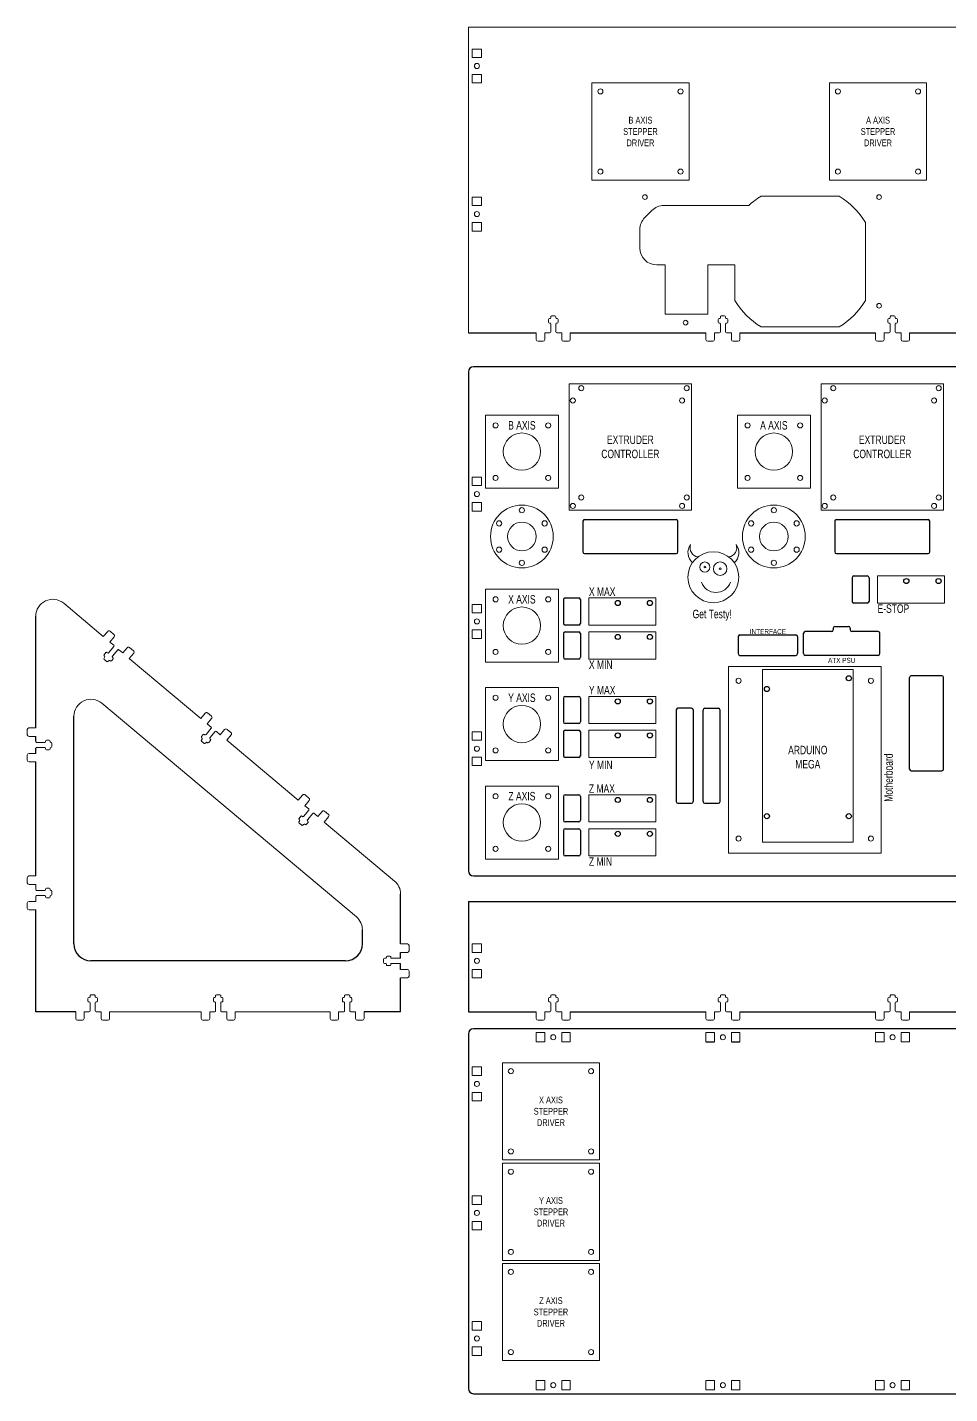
# Model space of a CAD drawing. Header units: millimetres. Extents: x -260 to 560, y -395 to 410.
# Drawn here: x -260 to 284, y -395 to 410 of the extents above; entities that cross this region are included whole.
import ezdxf

# ---------------------------------------------------------------- set-up
doc = ezdxf.new("R2010")
doc.units = ezdxf.units.MM
doc.layers.get('0').update_dxf_attribs({"linetype": 'CONTINUOUS', "lineweight": 25, "true_color": 0x000000})
for name, color, linetype, lineweight, true_color in [('1 Motor Plate', 7, 'CONTINUOUS', 0, 0x000000), ('6 Dino Brackets', 7, 'CONTINUOUS', 0, 0x000000), ('angle', 7, 'CONTINUOUS', 0, 0x000000), ('Cut', 7, 'CONTINUOUS', 0, 0x000000), ('Etch', 1, 'CONTINUOUS', 0, 0xff0000), ('Text', 1, 'CONTINUOUS', 0, 0xff0000), ('Top Layer', 7, 'CONTINUOUS', 0, 0x000000), ('Top Plate', 7, 'CONTINUOUS', 0, 0x000000)]:
    doc.layers.add(name, color=color, linetype=linetype, lineweight=lineweight, true_color=true_color)
doc.styles.get("Standard").update_dxf_attribs({"font": 'txt', "width": 0.75})

msp = doc.modelspace()

# ---------------------------------------------------------------- linework, layer by layer
for p, q in [((0, 230), (40, 230)), ((60, 230), (140, 230)), ((160, 230), (240, 230)), ((260, 230), (300, 230)), ((297, 210), (3, 210)), ((0, 207), (0, -87)), ((67.42, 119), (67.42, 101)), ((68.42, 120), (122.42, 120)), ((123.42, 101), (123.42, 119)), ((215.92, 119), (215.92, 101)), ((216.92, 120), (270.92, 120)), ((271.92, 101), (271.92, 119)), ((68.42, 100), (122.42, 100)), ((216.92, 100), (270.92, 100)), ((226.08, 85.75), (226.08, 71.75)), ((227.08, 86.75), (235.08, 86.75)), ((236.08, 85.75), (236.08, 71.75)), ((55.97, 72.84), (55.97, 58.84)), ((56.97, 73.84), (64.97, 73.84)), ((65.97, 72.84), (65.97, 58.84)), ((235.08, 70.75), (227.08, 70.75)), ((-255, -2.78), (-255, 63)), ((64.97, 57.84), (56.97, 57.84)), ((216, 57), (224, 57)), ((55.97, 52.84), (55.97, 38.84)), ((56.97, 53.84), (64.97, 53.84)), ((65.97, 52.84), (65.97, 38.84)), ((159, 51), (159, 41)), ((160, 52), (193, 52)), ((194, 51), (194, 41)), ((197.5, 41), (197.5, 53)), ((214, 54), (198.5, 54)), ((215, 56), (215, 55)), ((225, 56), (225, 55)), ((241.5, 54), (226, 54)), ((242.5, 41), (242.5, 53)), ((64.97, 37.84), (56.97, 37.84)), ((160, 40), (193, 40)), ((241.5, 40), (198.5, 40)), ((260, -27), (260, 27)), ((279, 28), (261, 28)), ((280, -27), (280, 27)), ((55.97, 14.84), (55.97, 0.84)), ((56.97, 15.84), (64.97, 15.84)), ((65.97, 14.84), (65.97, 0.84)), ((131.47, 8.82), (123.47, 8.82)), ((139.3, 8.78), (147.3, 8.78)), ((-232.5, -130), (-232.5, 4.12)), ((122.47, 7.82), (122.47, -46.18)), ((132.47, 7.82), (132.47, -46.18)), ((138.3, -46.18), (138.3, 7.78)), ((148.3, -46.18), (148.3, 7.78)), ((-255, -10.78), (-255, -7.78)), ((55.97, -5.16), (55.97, -19.16)), ((64.97, -0.16), (56.97, -0.16)), ((56.97, -4.16), (64.97, -4.16)), ((65.97, -5.16), (65.97, -19.16)), ((-255, -17.78), (-255, -14.78)), ((-255, -90), (-255, -22.78)), ((64.97, -20.16), (56.97, -20.16)), ((261, -28), (279, -28)), ((55.97, -43.16), (55.97, -57.16)), ((56.97, -42.16), (64.97, -42.16)), ((65.97, -43.16), (65.97, -57.16)), ((123.47, -47.18), (131.47, -47.18)), ((139.3, -47.18), (147.3, -47.18)), ((55.97, -63.16), (55.97, -77.16)), ((64.97, -58.16), (56.97, -58.16)), ((56.97, -62.16), (64.97, -62.16)), ((65.97, -63.16), (65.97, -77.16)), ((64.97, -78.16), (56.97, -78.16)), ((3, -90), (297, -90)), ((-40, -130), (-40, -100.62)), ((-255, -170), (-255, -110)), ((0, -105), (300, -105)), ((0, -105), (0, -170)), ((-62.5, -130), (-62.5, -121.74)), ((-40, -138), (-40, -135)), ((-72.5, -140), (-222.5, -140)), ((-40, -145), (-40, -142)), ((-40, -170), (-40, -150)), ((-231.5, -170), (-255, -170)), ((-40, -170), (-61.5, -170)), ((0, -170), (40, -170)), ((60, -170), (140, -170)), ((160, -170), (240, -170)), ((260, -170), (300, -170)), ((0, -183), (0, -392)), ((297, -180), (3, -180)), ((140, -187.75), (145, -187.75)), ((155, -187.75), (160, -187.75)), ((3, -395), (297, -395))]:
    msp.add_line(p, q)
for centre in [(258.08, 83.75), (277.08, 83.75), (87.97, 70.84), (106.97, 70.84), (87.97, 50.84), (106.97, 50.84), (224.16, 26.52), (175.9, 20.17), (87.97, 12.84), (106.97, 12.84), (87.97, -7.16), (106.97, -7.16), (87.97, -45.16), (106.97, -45.16), (175.9, -54.76), (224.16, -54.76), (87.97, -65.16), (106.97, -65.16)]:
    msp.add_circle(centre, 1.5)
for centre, radius, start, end in [((3, 207), 3, 90, 180), ((68.42, 119), 1, 90, 180), ((122.42, 119), 1, 360, 90), ((216.92, 119), 1, 90, 180), ((270.92, 119), 1, 360, 90), ((68.42, 101), 1, 180, 270), ((122.42, 101), 1, 270, 360), ((216.92, 101), 1, 180, 270), ((270.92, 101), 1, 270, 360), ((227.08, 85.75), 1, 90, 180), ((235.08, 85.75), 1, 0, 90), ((56.97, 72.84), 1, 90, 180), ((64.97, 72.84), 1, 0, 90), ((227.08, 71.75), 1, 180, 270), ((235.08, 71.75), 1, 270, 0), ((56.97, 58.84), 1, 180, 270), ((64.97, 58.84), 1, 270, 0), ((216, 56), 1, 90, 180), ((224, 56), 1, 360, 90), ((56.97, 52.84), 1, 90, 180), ((64.97, 52.84), 1, 0, 90), ((160, 51), 1, 90, 180), ((193, 51), 1, 0, 90), ((198.5, 53), 1, 90, 180), ((214, 55), 1, 270, 360), ((226, 55), 1, 180, 270), ((241.5, 53), 1, 360, 90), ((160, 41), 1, 180, 270), ((193, 41), 1, 270, 0), ((198.5, 41), 1, 180, 270), ((241.5, 41), 1, 270, 360), ((56.97, 38.84), 1, 180, 270), ((64.97, 38.84), 1, 270, 0), ((261, 27), 1, 90, 180), ((279, 27), 1, 360, 90), ((56.97, 14.84), 1, 90, 180), ((64.97, 14.84), 1, 0, 90), ((123.47, 7.82), 1, 90, 180), ((131.47, 7.82), 1, 360, 90), ((139.3, 7.78), 1, 90, 180), ((147.3, 7.78), 1, 0, 90), ((56.97, 0.84), 1, 180, 270), ((64.97, 0.84), 1, 270, 0), ((56.97, -5.16), 1, 90, 180), ((64.97, -5.16), 1, 0, 90), ((56.97, -19.16), 1, 180, 270), ((64.97, -19.16), 1, 270, 0), ((261, -27), 1, 180, 270), ((279, -27), 1, 270, 360), ((56.97, -43.16), 1, 90, 180), ((64.97, -43.16), 1, 0, 90), ((123.47, -46.18), 1, 180, 270), ((131.47, -46.18), 1, 270, 360), ((139.3, -46.18), 1, 180, 270), ((147.3, -46.18), 1, 270, 0), ((56.97, -57.16), 1, 180, 270), ((56.97, -63.16), 1, 90, 180), ((64.97, -57.16), 1, 270, 0), ((64.97, -63.16), 1, 0, 90), ((56.97, -77.16), 1, 180, 270), ((64.97, -77.16), 1, 270, 0), ((3, -87), 3, 180, 270), ((-222.5, -130), 10, 180, 270), ((-72.5, -130), 10, 270, 0), ((3, -183), 3, 90, 180), ((3, -392), 3, 180, 270)]:
    msp.add_arc(centre, radius, start, end)
at = {"layer": '1 Motor Plate'}
for centre, radius in [((31.5, 125.5), 1.55), ((180, 125.5), 1.55), ((18.08, 117.75), 1.55), ((31.5, 110), 8.45), ((44.92, 117.75), 1.55), ((166.58, 117.75), 1.55), ((180, 110), 8.45), ((193.42, 117.75), 1.55), ((18.08, 102.25), 1.55), ((44.92, 102.25), 1.55), ((166.58, 102.25), 1.55), ((193.42, 102.25), 1.55), ((31.5, 94.5), 1.55), ((180, 94.5), 1.55)]:
    msp.add_circle(centre, radius, dxfattribs=at)
at = {"layer": '6 Dino Brackets'}
for p, q in [((2.25, 397.22), (7.75, 397.22)), ((2.25, 397.22), (2.25, 392.22)), ((7.75, 397.22), (7.75, 392.22)), ((2.25, 392.22), (7.75, 392.22)), ((2.25, 382.22), (7.75, 382.22)), ((2.25, 382.22), (2.25, 377.22)), ((7.75, 382.22), (7.75, 377.22)), ((2.25, 377.22), (7.75, 377.22)), ((2.25, 310), (7.75, 310)), ((2.25, 310), (2.25, 305)), ((7.75, 310), (7.75, 305)), ((2.25, 305), (7.75, 305)), ((2.25, 295), (7.75, 295)), ((2.25, 295), (2.25, 290)), ((2.25, 290), (7.75, 290)), ((7.75, 295), (7.75, 290)), ((47.2, 237.9), (47.2, 236.3)), ((48, 238.4), (47.7, 238.4)), ((47.7, 235.8), (48, 235.8)), ((48.5, 238.9), (48.5, 239.5)), ((48.5, 230.5), (48.5, 235.3)), ((49, 240), (51, 240)), ((51.5, 239.5), (51.5, 238.9)), ((51.5, 235.3), (51.5, 230.5)), ((52.3, 238.4), (52, 238.4)), ((52, 235.8), (52.3, 235.8)), ((52.8, 236.3), (52.8, 237.9)), ((147.2, 237.9), (147.2, 236.3)), ((148, 238.4), (147.7, 238.4)), ((147.7, 235.8), (148, 235.8)), ((148.5, 238.9), (148.5, 239.5)), ((148.5, 230.5), (148.5, 235.3)), ((149, 240), (151, 240)), ((151.5, 239.5), (151.5, 238.9)), ((151.5, 235.3), (151.5, 230.5)), ((152.3, 238.4), (152, 238.4)), ((152, 235.8), (152.3, 235.8)), ((152.8, 236.3), (152.8, 237.9)), ((247.2, 237.9), (247.2, 236.3)), ((248, 238.4), (247.7, 238.4)), ((247.7, 235.8), (248, 235.8)), ((248.5, 238.9), (248.5, 239.5)), ((248.5, 230.5), (248.5, 235.3)), ((249, 240), (251, 240)), ((251.5, 239.5), (251.5, 238.9)), ((251.5, 235.3), (251.5, 230.5)), ((252.3, 238.4), (252, 238.4)), ((252, 235.8), (252.3, 235.8)), ((252.8, 236.3), (252.8, 237.9)), ((40, 226), (40, 230)), ((48, 230), (45, 230)), ((45, 230), (45, 226)), ((52, 230), (55, 230)), ((55, 230), (55, 226)), ((60, 230), (60, 225.98)), ((140, 226), (140, 230)), ((148, 230), (145, 230)), ((145, 230), (145, 226)), ((152, 230), (155, 230)), ((155, 230), (155, 226)), ((160, 230), (160, 225.98)), ((240, 226), (240, 230)), ((248, 230), (245, 230)), ((245, 230), (245, 226)), ((252, 230), (255, 230)), ((255, 230), (255, 226)), ((260, 230), (260, 225.98)), ((41, 225), (44, 225)), ((56, 225), (59, 225)), ((141, 225), (144, 225)), ((156, 225), (159, 225)), ((241, 225), (244, 225)), ((256, 225), (259, 225)), ((2.25, 145), (7.75, 145)), ((2.25, 145), (2.25, 140)), ((7.75, 145), (7.75, 140)), ((2.25, 140), (7.75, 140)), ((2.25, 130), (7.75, 130)), ((2.25, 130), (2.25, 125)), ((7.75, 130), (7.75, 125)), ((2.25, 125), (7.75, 125)), ((2.25, 70), (7.75, 70)), ((2.25, 70), (2.25, 65)), ((2.25, 65), (7.75, 65)), ((7.75, 70), (7.75, 65)), ((2.25, 55), (7.75, 55)), ((2.25, 55), (2.25, 50)), ((2.25, 50), (7.75, 50)), ((7.75, 55), (7.75, 50)), ((-260, -6.78), (-260, -3.78)), ((-255, -2.78), (-259.02, -2.78)), ((-255, -7.78), (-259, -7.78)), ((-255, -10.78), (-255, -7.78)), ((2.25, -5), (7.75, -5)), ((2.25, -5), (2.25, -10)), ((7.75, -5), (7.75, -10)), ((-255, -14.78), (-255, -17.78)), ((-249.7, -11.28), (-254.5, -11.28)), ((-254.5, -14.28), (-249.7, -14.28)), ((-250.5, -11.28), (-251.1, -11.28)), ((-251.1, -14.28), (-250.5, -14.28)), ((-249.2, -10.78), (-249.2, -10.48)), ((-249.2, -15.08), (-249.2, -14.78)), ((-248.7, -9.98), (-247.1, -9.98)), ((-247.1, -15.58), (-248.7, -15.58)), ((-246.6, -10.48), (-246.6, -10.78)), ((-246.6, -14.78), (-246.6, -15.08)), ((-245.6, -13.78), (-245.6, -11.78)), ((2.25, -10), (7.75, -10)), ((-260, -21.78), (-260, -18.78)), ((-255, -17.78), (-259, -17.78)), ((-259, -22.78), (-255, -22.78)), ((2.25, -20), (7.75, -20)), ((2.25, -20), (2.25, -25)), ((7.75, -20), (7.75, -25)), ((2.25, -25), (7.75, -25)), ((-260, -94), (-260, -91)), ((-255, -90), (-259.02, -90)), ((-255, -95), (-259, -95)), ((-255, -98), (-255, -95)), ((-255, -102), (-255, -105)), ((-249.7, -98.5), (-254.5, -98.5)), ((-254.5, -101.5), (-249.7, -101.5)), ((-250.5, -98.5), (-251.1, -98.5)), ((-251.1, -101.5), (-250.5, -101.5)), ((-249.2, -98), (-249.2, -97.7)), ((-249.2, -102.3), (-249.2, -102)), ((-248.7, -97.2), (-247.1, -97.2)), ((-247.1, -102.8), (-248.7, -102.8)), ((-246.6, -97.7), (-246.6, -98)), ((-246.6, -102), (-246.6, -102.3)), ((-245.6, -101), (-245.6, -99)), ((-260, -109), (-260, -106)), ((-255, -105), (-259, -105)), ((-259, -110), (-255, -110)), ((-40, -130), (-35.98, -130)), ((-40, -138), (-40, -135)), ((-40, -135), (-36, -135)), ((-35, -134), (-35, -131)), ((7.75, -130), (2.25, -130)), ((2.25, -135), (2.25, -130)), ((7.75, -135), (2.25, -135)), ((7.75, -135), (7.75, -130)), ((-50, -141), (-50, -139)), ((-49.5, -138.5), (-48.9, -138.5)), ((-48.9, -141.5), (-49.5, -141.5)), ((-48.4, -137.7), (-48.4, -138)), ((-48.4, -142), (-48.4, -142.3)), ((-46.3, -137.2), (-47.9, -137.2)), ((-47.9, -142.8), (-46.3, -142.8)), ((-45.8, -138), (-45.8, -137.7)), ((-45.8, -142.3), (-45.8, -142)), ((-45.3, -138.5), (-40.5, -138.5)), ((-40.5, -141.5), (-45.3, -141.5)), ((-40, -142), (-40, -145)), ((-40, -145), (-36, -145)), ((-36, -150), (-40, -150)), ((-35, -149), (-35, -146)), ((7.75, -145), (2.25, -145)), ((2.25, -150), (2.25, -145)), ((7.75, -150), (2.25, -150)), ((7.75, -150), (7.75, -145)), ((-223, -161.1), (-223, -160.5)), ((-222.5, -160), (-220.5, -160)), ((-220, -160.5), (-220, -161.1)), ((-149, -161.1), (-149, -160.5)), ((-148.5, -160), (-146.5, -160)), ((-146, -160.5), (-146, -161.1)), ((-73, -161.1), (-73, -160.5)), ((-72.5, -160), (-70.5, -160)), ((-70, -160.5), (-70, -161.1)), ((48.5, -161.1), (48.5, -160.5)), ((49, -160), (51, -160)), ((51.5, -160.5), (51.5, -161.1)), ((148.5, -161.1), (148.5, -160.5)), ((149, -160), (151, -160)), ((151.5, -160.5), (151.5, -161.1)), ((248.5, -161.1), (248.5, -160.5)), ((249, -160), (251, -160)), ((251.5, -160.5), (251.5, -161.1)), ((-224.3, -162.1), (-224.3, -163.7)), ((-223.5, -161.6), (-223.8, -161.6)), ((-223.8, -164.2), (-223.5, -164.2)), ((-223, -169.5), (-223, -164.7)), ((-220, -164.7), (-220, -169.5)), ((-219.2, -161.6), (-219.5, -161.6)), ((-219.5, -164.2), (-219.2, -164.2)), ((-218.7, -163.7), (-218.7, -162.1)), ((-150.3, -162.1), (-150.3, -163.7)), ((-149.5, -161.6), (-149.8, -161.6)), ((-149.8, -164.2), (-149.5, -164.2)), ((-149, -169.5), (-149, -164.7)), ((-146, -164.7), (-146, -169.5)), ((-145.2, -161.6), (-145.5, -161.6)), ((-145.5, -164.2), (-145.2, -164.2)), ((-144.7, -163.7), (-144.7, -162.1)), ((-74.3, -162.1), (-74.3, -163.7)), ((-73.5, -161.6), (-73.8, -161.6)), ((-73.8, -164.2), (-73.5, -164.2)), ((-73, -169.5), (-73, -164.7)), ((-70, -164.7), (-70, -169.5)), ((-69.2, -161.6), (-69.5, -161.6)), ((-69.5, -164.2), (-69.2, -164.2)), ((-68.7, -163.7), (-68.7, -162.1)), ((47.2, -162.1), (47.2, -163.7)), ((48, -161.6), (47.7, -161.6)), ((47.7, -164.2), (48, -164.2)), ((48.5, -169.5), (48.5, -164.7)), ((51.5, -164.7), (51.5, -169.5)), ((52.3, -161.6), (52, -161.6)), ((52, -164.2), (52.3, -164.2)), ((52.8, -163.7), (52.8, -162.1)), ((147.2, -162.1), (147.2, -163.7)), ((148, -161.6), (147.7, -161.6)), ((147.7, -164.2), (148, -164.2)), ((148.5, -169.5), (148.5, -164.7)), ((151.5, -164.7), (151.5, -169.5)), ((152.3, -161.6), (152, -161.6)), ((152, -164.2), (152.3, -164.2)), ((152.8, -163.7), (152.8, -162.1)), ((247.2, -162.1), (247.2, -163.7)), ((248, -161.6), (247.7, -161.6)), ((247.7, -164.2), (248, -164.2)), ((248.5, -169.5), (248.5, -164.7)), ((251.5, -164.7), (251.5, -169.5)), ((252.3, -161.6), (252, -161.6)), ((252, -164.2), (252.3, -164.2)), ((252.8, -163.7), (252.8, -162.1)), ((-231.5, -174), (-231.5, -170)), ((-230.5, -175), (-227.5, -175)), ((-223.5, -170), (-226.5, -170)), ((-226.5, -170), (-226.5, -174)), ((-219.5, -170), (-216.5, -170)), ((-216.5, -170), (-216.5, -174)), ((-215.5, -175), (-212.5, -175)), ((-211.5, -170), (-211.5, -174.02)), ((-157.5, -174), (-157.5, -170)), ((-156.5, -175), (-153.5, -175)), ((-149.5, -170), (-152.5, -170)), ((-152.5, -170), (-152.5, -174)), ((-145.5, -170), (-142.5, -170)), ((-142.5, -170), (-142.5, -174)), ((-141.5, -175), (-138.5, -175)), ((-137.5, -170), (-137.5, -174.02)), ((-81.5, -174), (-81.5, -170)), ((-80.5, -175), (-77.5, -175)), ((-73.5, -170), (-76.5, -170)), ((-76.5, -170), (-76.5, -174)), ((-69.5, -170), (-66.5, -170)), ((-66.5, -170), (-66.5, -174)), ((-65.5, -175), (-62.5, -175)), ((-61.5, -170), (-61.5, -174.02)), ((40, -174), (40, -170)), ((41, -175), (44, -175)), ((48, -170), (45, -170)), ((45, -170), (45, -174)), ((52, -170), (55, -170)), ((55, -170), (55, -174)), ((56, -175), (59, -175)), ((60, -170), (60, -174.02)), ((140, -174), (140, -170)), ((141, -175), (144, -175)), ((148, -170), (145, -170)), ((145, -170), (145, -174)), ((152, -170), (155, -170)), ((155, -170), (155, -174)), ((156, -175), (159, -175)), ((160, -170), (160, -174.02)), ((240, -174), (240, -170)), ((241, -175), (244, -175)), ((248, -170), (245, -170)), ((245, -170), (245, -174)), ((252, -170), (255, -170)), ((255, -170), (255, -174)), ((256, -175), (259, -175)), ((260, -170), (260, -174.02)), ((40, -187.75), (40, -182.25)), ((40, -182.25), (45, -182.25)), ((45, -187.75), (45, -182.25)), ((55, -187.75), (55, -182.25)), ((55, -182.25), (60, -182.25)), ((60, -187.75), (60, -182.25)), ((140, -187.75), (140, -182.25)), ((140, -182.25), (145, -182.25)), ((145, -187.75), (145, -182.25)), ((155, -187.75), (155, -182.25)), ((155, -182.25), (160, -182.25)), ((160, -187.75), (160, -182.25)), ((240, -187.75), (240, -182.25)), ((240, -182.25), (245, -182.25)), ((245, -187.75), (245, -182.25)), ((255, -187.75), (255, -182.25)), ((255, -182.25), (260, -182.25)), ((260, -187.75), (260, -182.25)), ((40, -187.75), (45, -187.75)), ((55, -187.75), (60, -187.75)), ((240, -187.75), (245, -187.75)), ((255, -187.75), (260, -187.75)), ((2.25, -202.5), (7.75, -202.5)), ((2.25, -202.5), (2.25, -207.5)), ((2.25, -207.5), (7.75, -207.5)), ((7.75, -202.5), (7.75, -207.5)), ((2.25, -217.5), (7.75, -217.5)), ((2.25, -217.5), (2.25, -222.5)), ((2.25, -222.5), (7.75, -222.5)), ((7.75, -217.5), (7.75, -222.5)), ((2.25, -278.5), (7.75, -278.5)), ((2.25, -278.5), (2.25, -283.5)), ((7.75, -278.5), (7.75, -283.5)), ((2.25, -283.5), (7.75, -283.5)), ((2.25, -293.5), (7.75, -293.5)), ((2.25, -293.5), (2.25, -298.5)), ((7.75, -293.5), (7.75, -298.5)), ((2.25, -298.5), (7.75, -298.5)), ((2.25, -352.5), (7.75, -352.5)), ((2.25, -352.5), (2.25, -357.5)), ((7.75, -352.5), (7.75, -357.5)), ((2.25, -357.5), (7.75, -357.5)), ((2.25, -367.5), (7.75, -367.5)), ((2.25, -367.5), (2.25, -372.5)), ((7.75, -367.5), (7.75, -372.5)), ((2.25, -372.5), (7.75, -372.5)), ((40, -392.75), (40, -387.25)), ((40, -387.25), (45, -387.25)), ((40, -392.75), (45, -392.75)), ((45, -392.75), (45, -387.25)), ((55, -392.75), (55, -387.25)), ((55, -387.25), (60, -387.25)), ((55, -392.75), (60, -392.75)), ((60, -392.75), (60, -387.25)), ((140, -392.75), (140, -387.25)), ((140, -387.25), (145, -387.25)), ((140, -392.75), (145, -392.75)), ((145, -392.75), (145, -387.25)), ((155, -392.75), (155, -387.25)), ((155, -387.25), (160, -387.25)), ((155, -392.75), (160, -392.75)), ((160, -392.75), (160, -387.25)), ((240, -392.75), (240, -387.25)), ((240, -387.25), (245, -387.25)), ((240, -392.75), (245, -392.75)), ((245, -392.75), (245, -387.25)), ((255, -392.75), (255, -387.25)), ((255, -387.25), (260, -387.25)), ((255, -392.75), (260, -392.75)), ((260, -392.75), (260, -387.25))]:
    msp.add_line(p, q, dxfattribs=at)
for centre in [(5, 387.22), (5, 300), (5, 135), (5, 60), (5, -15), (5, -140), (50, -185), (150, -185), (250, -185), (5, -212.5), (5, -288.5), (5, -362.5), (50, -390), (150, -390), (250, -390)]:
    msp.add_circle(centre, 1.5, dxfattribs=at)
for centre, radius, start, end in [((47.7, 237.9), 0.5, 90, 180), ((47.7, 236.3), 0.5, 180, 270), ((48, 238.9), 0.5, 270, 0), ((48, 235.3), 0.5, 0, 90), ((49, 239.5), 0.5, 90, 180), ((51, 239.5), 0.5, 0, 90), ((52, 238.9), 0.5, 180, 270), ((52, 235.3), 0.5, 90, 180), ((52.3, 237.9), 0.5, 0, 90), ((52.3, 236.3), 0.5, 270, 0), ((147.7, 237.9), 0.5, 90, 180), ((147.7, 236.3), 0.5, 180, 270), ((148, 238.9), 0.5, 270, 0), ((148, 235.3), 0.5, 0, 90), ((149, 239.5), 0.5, 90, 180), ((151, 239.5), 0.5, 0, 90), ((152, 238.9), 0.5, 180, 270), ((152, 235.3), 0.5, 90, 180), ((152.3, 237.9), 0.5, 0, 90), ((152.3, 236.3), 0.5, 270, 0), ((247.7, 237.9), 0.5, 90, 180), ((247.7, 236.3), 0.5, 180, 270), ((248, 238.9), 0.5, 270, 0), ((248, 235.3), 0.5, 0, 90), ((249, 239.5), 0.5, 90, 180), ((251, 239.5), 0.5, 0, 90), ((252, 238.9), 0.5, 180, 270), ((252, 235.3), 0.5, 90, 180), ((252.3, 237.9), 0.5, 0, 90), ((252.3, 236.3), 0.5, 270, 0), ((41, 226), 1, 180, 270), ((44, 226), 1, 270, 0), ((48, 230.5), 0.5, 270, 0), ((52, 230.5), 0.5, 180, 270), ((56, 226), 1, 180, 270), ((59, 226), 1, 270, 359.09399), ((141, 226), 1, 180, 270), ((144, 226), 1, 270, 0), ((148, 230.5), 0.5, 270, 0), ((152, 230.5), 0.5, 180, 270), ((156, 226), 1, 180, 270), ((159, 226), 1, 270, 359.09399), ((241, 226), 1, 180, 270), ((244, 226), 1, 270, 0), ((248, 230.5), 0.5, 270, 0), ((252, 230.5), 0.5, 180, 270), ((256, 226), 1, 180, 270), ((259, 226), 1, 270, 359.09399), ((-259, -3.78), 1, 90.90601, 180), ((-259, -6.78), 1, 180, 270), ((-254.5, -10.78), 0.5, 180, 270), ((-254.5, -14.78), 0.5, 90, 180), ((-249.7, -10.78), 0.5, 270, 0), ((-249.7, -14.78), 0.5, 0, 90), ((-248.7, -10.48), 0.5, 90, 180), ((-248.7, -15.08), 0.5, 180, 270), ((-247.1, -10.48), 0.5, 0, 90), ((-247.1, -15.08), 0.5, 270, 0), ((-246.1, -10.78), 0.5, 180, 270), ((-246.1, -14.78), 0.5, 90, 180), ((-246.1, -11.78), 0.5, 0, 90), ((-246.1, -13.78), 0.5, 270, 0), ((-259, -18.78), 1, 90, 180), ((-259, -21.78), 1, 180, 270), ((-259, -91), 1, 90.90601, 180), ((-259, -94), 1, 180, 270), ((-254.5, -98), 0.5, 180, 270), ((-254.5, -102), 0.5, 90, 180), ((-249.7, -98), 0.5, 270, 0), ((-249.7, -102), 0.5, 0, 90), ((-248.7, -97.7), 0.5, 90, 180), ((-248.7, -102.3), 0.5, 180, 270), ((-247.1, -97.7), 0.5, 0, 90), ((-247.1, -102.3), 0.5, 270, 0), ((-246.1, -98), 0.5, 180, 270), ((-246.1, -102), 0.5, 90, 180), ((-246.1, -99), 0.5, 0, 90), ((-246.1, -101), 0.5, 270, 0), ((-259, -106), 1, 90, 180), ((-259, -109), 1, 180, 270), ((-36, -134), 1, 270, 0), ((-36, -131), 1, 0, 89.09399), ((-49.5, -139), 0.5, 90, 180), ((-49.5, -141), 0.5, 180, 270), ((-48.9, -138), 0.5, 270, 0), ((-48.9, -142), 0.5, 0, 90), ((-47.9, -137.7), 0.5, 90, 180), ((-47.9, -142.3), 0.5, 180, 270), ((-46.3, -137.7), 0.5, 0, 90), ((-46.3, -142.3), 0.5, 270, 0), ((-45.3, -138), 0.5, 180, 270), ((-45.3, -142), 0.5, 90, 180), ((-40.5, -138), 0.5, 270, 0), ((-40.5, -142), 0.5, 0, 90), ((-36, -146), 1, 0, 90), ((-36, -149), 1, 270, 0), ((-222.5, -160.5), 0.5, 90, 180), ((-220.5, -160.5), 0.5, 0, 90), ((-148.5, -160.5), 0.5, 90, 180), ((-146.5, -160.5), 0.5, 0, 90), ((-72.5, -160.5), 0.5, 90, 180), ((-70.5, -160.5), 0.5, 0, 90), ((49, -160.5), 0.5, 90, 180), ((51, -160.5), 0.5, 360, 90), ((149, -160.5), 0.5, 90, 180), ((151, -160.5), 0.5, 360, 90), ((249, -160.5), 0.5, 90, 180), ((251, -160.5), 0.5, 360, 90), ((-223.8, -162.1), 0.5, 90, 180), ((-223.8, -163.7), 0.5, 180, 270), ((-223.5, -161.1), 0.5, 270, 0), ((-223.5, -164.7), 0.5, 0, 90), ((-219.5, -161.1), 0.5, 180, 270), ((-219.5, -164.7), 0.5, 90, 180), ((-219.2, -162.1), 0.5, 0, 90), ((-219.2, -163.7), 0.5, 270, 0), ((-149.8, -162.1), 0.5, 90, 180), ((-149.8, -163.7), 0.5, 180, 270), ((-149.5, -161.1), 0.5, 270, 0), ((-149.5, -164.7), 0.5, 0, 90), ((-145.5, -161.1), 0.5, 180, 270), ((-145.5, -164.7), 0.5, 90, 180), ((-145.2, -162.1), 0.5, 0, 90), ((-145.2, -163.7), 0.5, 270, 0), ((-73.8, -162.1), 0.5, 90, 180), ((-73.8, -163.7), 0.5, 180, 270), ((-73.5, -161.1), 0.5, 270, 0), ((-73.5, -164.7), 0.5, 0, 90), ((-69.5, -161.1), 0.5, 180, 270), ((-69.5, -164.7), 0.5, 90, 180), ((-69.2, -162.1), 0.5, 0, 90), ((-69.2, -163.7), 0.5, 270, 0), ((47.7, -162.1), 0.5, 90, 180), ((47.7, -163.7), 0.5, 180, 270), ((48, -161.1), 0.5, 270, 360), ((48, -164.7), 0.5, 360, 90), ((52, -161.1), 0.5, 180, 270), ((52, -164.7), 0.5, 90, 180), ((52.3, -162.1), 0.5, 360, 90), ((52.3, -163.7), 0.5, 270, 360), ((147.7, -162.1), 0.5, 90, 180), ((147.7, -163.7), 0.5, 180, 270), ((148, -161.1), 0.5, 270, 360), ((148, -164.7), 0.5, 360, 90), ((152, -161.1), 0.5, 180, 270), ((152, -164.7), 0.5, 90, 180), ((152.3, -162.1), 0.5, 360, 90), ((152.3, -163.7), 0.5, 270, 360), ((247.7, -162.1), 0.5, 90, 180), ((247.7, -163.7), 0.5, 180, 270), ((248, -161.1), 0.5, 270, 360), ((248, -164.7), 0.5, 360, 90), ((252, -161.1), 0.5, 180, 270), ((252, -164.7), 0.5, 90, 180), ((252.3, -162.1), 0.5, 360, 90), ((252.3, -163.7), 0.5, 270, 360), ((-230.5, -174), 1, 180, 270), ((-227.5, -174), 1, 270, 0), ((-223.5, -169.5), 0.5, 270, 0), ((-219.5, -169.5), 0.5, 180, 270), ((-215.5, -174), 1, 180, 270), ((-212.5, -174), 1, 270, 359.09399), ((-156.5, -174), 1, 180, 270), ((-153.5, -174), 1, 270, 0), ((-149.5, -169.5), 0.5, 270, 0), ((-145.5, -169.5), 0.5, 180, 270), ((-141.5, -174), 1, 180, 270), ((-138.5, -174), 1, 270, 359.09399), ((-80.5, -174), 1, 180, 270), ((-77.5, -174), 1, 270, 0), ((-73.5, -169.5), 0.5, 270, 0), ((-69.5, -169.5), 0.5, 180, 270), ((-65.5, -174), 1, 180, 270), ((-62.5, -174), 1, 270, 359.09399), ((41, -174), 1, 180, 270), ((44, -174), 1, 270, 360), ((48, -169.5), 0.5, 270, 360), ((52, -169.5), 0.5, 180, 270), ((56, -174), 1, 180, 270), ((59, -174), 1, 270, 359.09399), ((141, -174), 1, 180, 270), ((144, -174), 1, 270, 360), ((148, -169.5), 0.5, 270, 360), ((152, -169.5), 0.5, 180, 270), ((156, -174), 1, 180, 270), ((159, -174), 1, 270, 359.09399), ((241, -174), 1, 180, 270), ((244, -174), 1, 270, 360), ((248, -169.5), 0.5, 270, 360), ((252, -169.5), 0.5, 180, 270), ((256, -174), 1, 180, 270), ((259, -174), 1, 270, 359.09399)]:
    msp.add_arc(centre, radius, start, end, dxfattribs=at)
at = {"layer": 'angle'}
for p, q in [((-215.21, 51.06), (-238.57, 70.66)), ((-212.64, 54.12), (-215.21, 51.06)), ((-211.38, 47.84), (-208.81, 50.91)), ((-211.23, 54.24), (-208.93, 52.31)), ((-214.77, 40.38), (-213.74, 41.6)), ((-213.04, 41.66), (-212.81, 41.47)), ((-209.02, 45.21), (-212.1, 41.53)), ((-209.08, 45.91), (-211.38, 47.84)), ((-209.8, 39.6), (-206.72, 43.28)), ((-206.01, 43.34), (-203.72, 41.41)), ((-203.72, 41.41), (-201.15, 44.48)), ((-199.89, 38.2), (-197.3, 41.28)), ((-199.74, 44.6), (-197.44, 42.67)), ((-214.42, 38.77), (-214.8, 38.31)), ((-214.74, 37.61), (-213.21, 36.32)), ((-214.48, 39.48), (-214.71, 39.67)), ((-212.5, 36.39), (-212.12, 36.85)), ((-211.18, 36.71), (-211.41, 36.91)), ((-209.45, 38), (-210.48, 36.78)), ((-209.74, 38.9), (-209.51, 38.71)), ((-199.89, 38.2), (-157.75, 2.85)), ((-66.07, -114.08), (-216.07, 11.78)), ((-155.18, 5.91), (-157.75, 2.85)), ((-153.92, -0.37), (-151.35, 2.7)), ((-153.77, 6.03), (-151.48, 4.11)), ((-157.32, -7.83), (-156.29, -6.61)), ((-155.58, -6.55), (-155.35, -6.74)), ((-151.56, -3), (-154.65, -6.68)), ((-151.63, -2.3), (-153.92, -0.37)), ((-153.92, -0.37), (-151.63, -2.3)), ((-152.35, -8.61), (-149.27, -4.93)), ((-148.56, -4.87), (-146.26, -6.8)), ((-148.56, -4.87), (-146.26, -6.8)), ((-146.26, -6.8), (-143.69, -3.73)), ((-142.43, -10.01), (-139.85, -6.93)), ((-142.28, -3.61), (-139.98, -5.54)), ((-156.96, -9.44), (-157.35, -9.9)), ((-157.29, -10.6), (-155.76, -11.89)), ((-157.02, -8.73), (-157.25, -8.54)), ((-155.05, -11.82), (-154.67, -11.36)), ((-153.73, -11.5), (-153.96, -11.3)), ((-152, -10.21), (-153.03, -11.43)), ((-152.29, -9.31), (-152.06, -9.5)), ((-142.43, -10.01), (-100.3, -45.36)), ((-97.73, -42.3), (-100.3, -45.36)), ((-96.47, -48.58), (-93.9, -45.51)), ((-96.32, -42.18), (-94.02, -44.1)), ((-99.86, -56.04), (-98.83, -54.82)), ((-98.13, -54.76), (-97.9, -54.95)), ((-94.11, -51.21), (-97.2, -54.89)), ((-94.17, -50.51), (-96.47, -48.58)), ((-94.9, -56.82), (-91.81, -53.14)), ((-91.11, -53.08), (-88.81, -55)), ((-88.81, -55), (-86.24, -51.94)), ((-84.98, -58.22), (-82.4, -55.14)), ((-84.83, -51.82), (-82.53, -53.75)), ((-99.51, -57.64), (-99.9, -58.1)), ((-99.83, -58.81), (-98.3, -60.09)), ((-99.57, -56.94), (-99.8, -56.75)), ((-97.6, -60.03), (-97.21, -59.57)), ((-96.28, -59.7), (-96.51, -59.51)), ((-94.54, -58.42), (-95.57, -59.64)), ((-94.84, -57.52), (-94.61, -57.71)), ((-43.57, -92.96), (-84.98, -58.22))]:
    msp.add_line(p, q, dxfattribs=at)
for centre, radius, start, end in [((-211.87, 53.48), 1, 50, 140), ((-209.57, 51.55), 1, 320, 50), ((-214.39, 40.05), 0.5, 140, 230), ((-213.36, 41.28), 0.5, 50, 140), ((-212.49, 41.85), 0.5, 230, 320), ((-209.4, 45.53), 0.5, 320, 50), ((-206.34, 42.96), 0.5, 50, 140), ((-200.38, 43.83), 1, 50, 140), ((-198.08, 41.91), 1, 320.90601, 50), ((-214.42, 37.99), 0.5, 140, 230), ((-214.8, 39.09), 0.5, 320, 50), ((-212.89, 36.71), 0.5, 230, 320), ((-211.74, 36.52), 0.5, 50, 140), ((-210.86, 37.1), 0.5, 230, 320), ((-209.42, 39.28), 0.5, 140, 230), ((-209.83, 38.32), 0.5, 320, 50), ((-222.5, 4.12), 10, 50, 180), ((-154.42, 5.27), 1, 50, 140), ((-152.12, 3.34), 1, 320, 50), ((-156.93, -8.16), 0.5, 140, 230), ((-155.9, -6.93), 0.5, 50, 140), ((-155.03, -6.36), 0.5, 230, 320), ((-151.95, -2.68), 0.5, 320, 50), ((-148.88, -5.25), 0.5, 50, 140), ((-142.93, -4.37), 1, 50, 140), ((-140.63, -6.3), 1, 320.90601, 50), ((-156.97, -10.22), 0.5, 140, 230), ((-157.35, -9.11), 0.5, 320, 50), ((-155.43, -11.5), 0.5, 230, 320), ((-154.28, -11.69), 0.5, 50, 140), ((-153.41, -11.11), 0.5, 230, 320), ((-151.97, -8.93), 0.5, 140, 230), ((-152.38, -9.89), 0.5, 320, 50), ((-96.96, -42.94), 1, 50, 140), ((-94.67, -44.87), 1, 320, 50), ((-99.48, -56.36), 0.5, 140, 230), ((-98.45, -55.14), 0.5, 50, 140), ((-97.58, -54.57), 0.5, 230, 320), ((-94.49, -50.89), 0.5, 320, 50), ((-91.43, -53.46), 0.5, 50, 140), ((-85.47, -52.58), 1, 50, 140), ((-83.17, -54.51), 1, 320.90601, 50), ((-99.51, -58.43), 0.5, 140, 230), ((-99.89, -57.32), 0.5, 320, 50), ((-97.98, -59.71), 0.5, 230, 320), ((-96.83, -59.89), 0.5, 50, 140), ((-95.96, -59.32), 0.5, 230, 320), ((-94.51, -57.14), 0.5, 140, 230), ((-94.93, -58.1), 0.5, 320, 50), ((-72.5, -121.74), 10, 0, 50)]:
    msp.add_arc(centre, radius, start, end, dxfattribs=at)
at = {"layer": 'Cut'}
for p, q in [((0, 410), (300, 410)), ((0, 230), (0, 410)), ((172.54, 310.5), (218.46, 310.5)), ((103.93, 297.93), (108.07, 302.07)), ((115.14, 305), (165.16, 305)), ((101, 290.86), (101, 280)), ((234, 294.96), (234, 249.04)), ((111, 270), (116, 270)), ((116, 270), (116, 241)), ((141, 270), (157, 270)), ((141, 242), (141, 270)), ((157, 249.04), (157, 270)), ((141, 241), (141, 260)), ((116, 241), (141, 241)), ((218.46, 233.5), (172.54, 233.5)), ((-211.5, -170), (-157.5, -170)), ((-152.5, -170), (-149.5, -170)), ((-145.5, -170), (-142.5, -170)), ((-137.5, -170), (-81.5, -170))]:
    msp.add_line(p, q, dxfattribs=at)
for centre, radius in [((104, 310), 1.38), ((242, 310), 1.38), ((242, 246), 1.38), ((128, 236), 1.38), ((159.19, 25), 1.5), ((237.19, 25), 1.5), ((159.19, -68), 1.5), ((237.19, -68), 1.5)]:
    msp.add_circle(centre, radius, dxfattribs=at)
for centre, radius, start, end in [((195.5, 272), 44.83, 120.80718, 132.5916), ((195.5, 272), 44.83, 30.80718, 59.19282), ((111, 290.86), 10, 135, 180), ((115.14, 295), 10, 90, 135), ((111, 280), 10, 180, 270), ((195.5, 272), 44.83, 210.80718, 239.19282), ((195.5, 272), 44.83, 300.80718, 329.19282), ((-245, 63), 10, 50, 180), ((-50, -100.62), 10, 0, 50)]:
    msp.add_arc(centre, radius, start, end, dxfattribs=at)
at = {"layer": 'Etch'}
for p, q in [((72.76, 377.24), (130, 377.24)), ((72.76, 320), (72.76, 377.24)), ((130, 377.24), (130, 320)), ((212.76, 377.24), (270, 377.24)), ((212.76, 320), (212.76, 377.24)), ((270, 377.24), (270, 320)), ((130, 320), (72.76, 320)), ((270, 320), (212.76, 320)), ((59.35, 200), (59.35, 125.6)), ((131.5, 200), (59.35, 200)), ((131.5, 125.6), (131.5, 200)), ((207.85, 200), (207.85, 125.6)), ((280, 200), (207.85, 200)), ((280, 125.6), (280, 200)), ((10, 181.5), (53, 181.5)), ((10, 181.5), (10, 138.5)), ((53, 181.5), (53, 138.5)), ((158.5, 181.5), (201.5, 181.5)), ((158.5, 181.5), (158.5, 138.5)), ((201.5, 181.5), (201.5, 138.5)), ((10, 138.5), (53, 138.5)), ((158.5, 138.5), (201.5, 138.5)), ((59.35, 125.6), (131.5, 125.6)), ((207.85, 125.6), (280, 125.6)), ((241.08, 86.75), (280.58, 86.75)), ((241.08, 86.75), (241.08, 70.75)), ((280.58, 86.75), (280.58, 70.75)), ((10, 79), (53, 79)), ((10, 79), (10, 36)), ((53, 79), (53, 36)), ((70.97, 73.84), (110.47, 73.84)), ((70.97, 73.84), (70.97, 57.84)), ((110.47, 73.84), (110.47, 57.84)), ((241.08, 70.75), (280.58, 70.75)), ((70.97, 57.84), (110.47, 57.84)), ((70.97, 53.84), (110.47, 53.84)), ((70.97, 53.84), (70.97, 37.84)), ((110.47, 53.84), (110.47, 37.84)), ((10, 36), (53, 36)), ((70.97, 37.84), (110.47, 37.84)), ((153.19, 33.5), (243.19, 33.5)), ((153.19, -76.5), (153.19, 33.5)), ((243.19, 33.5), (243.19, -76.5)), ((173.3, -70), (173.3, 31.6)), ((173.3, 31.6), (226.7, 31.6)), ((226.7, -70), (226.7, 31.6)), ((10, 21), (53, 21)), ((10, 21), (10, -22)), ((53, 21), (53, -22)), ((70.97, 15.84), (110.47, 15.84)), ((70.97, 15.84), (70.97, -0.16)), ((110.47, 15.84), (110.47, -0.16)), ((70.97, -0.16), (110.47, -0.16)), ((70.97, -4.16), (110.47, -4.16)), ((70.97, -4.16), (70.97, -20.16)), ((110.47, -4.16), (110.47, -20.16)), ((10, -22), (53, -22)), ((70.97, -20.16), (110.47, -20.16)), ((10, -37), (53, -37)), ((10, -37), (10, -80)), ((53, -37), (53, -80)), ((70.97, -42.16), (110.47, -42.16)), ((70.97, -42.16), (70.97, -58.16)), ((110.47, -42.16), (110.47, -58.16)), ((70.97, -58.16), (110.47, -58.16)), ((70.97, -62.16), (110.47, -62.16)), ((70.97, -62.16), (70.97, -78.16)), ((110.47, -62.16), (110.47, -78.16)), ((173.3, -70), (226.7, -70)), ((10, -80), (53, -80)), ((70.97, -78.16), (110.47, -78.16)), ((243.19, -76.5), (153.19, -76.5)), ((20, -200), (77.24, -200)), ((20, -257.24), (20, -200)), ((77.24, -200), (77.24, -257.24)), ((77.24, -257.24), (20, -257.24)), ((20, -259.24), (77.24, -259.24)), ((20, -316.48), (20, -259.24)), ((77.24, -259.24), (77.24, -316.48)), ((77.24, -316.48), (20, -316.48)), ((20, -318.24), (77.24, -318.24)), ((20, -375.48), (20, -318.24)), ((77.24, -318.24), (77.24, -375.48)), ((77.24, -375.48), (20, -375.48))]:
    msp.add_line(p, q, dxfattribs=at)
for centre, radius in [((31.5, 110), 18.5), ((180, 110), 18.5), ((144.36, 86.03), 15), ((139.36, 92.03), 3), ((139.36, 92.03), 0.5), ((148.36, 91.03), 4), ((148.36, 91.03), 0.5)]:
    msp.add_circle(centre, radius, dxfattribs=at)
for centre, radius, start, end in [((137.2, 100.5), 7.84, 143.08877, 228.8792), ((136.03, 103.32), 5.43, 159.63754, 261.73764), ((152.69, 103.32), 5.43, 278.26236, 20.36246), ((151.52, 100.5), 7.84, 311.1208, 36.91123), ((145.86, 86.03), 9.01, 199.44003, 340.55997)]:
    msp.add_arc(centre, radius, start, end, dxfattribs=at)
at = {"layer": 'Top Layer'}
for centre, radius in [((77.76, 372.24), 1.5), ((125, 372.24), 1.5), ((217.76, 372.24), 1.5), ((265, 372.24), 1.5), ((77.76, 325), 1.5), ((125, 325), 1.5), ((217.76, 325), 1.5), ((265, 325), 1.5), ((16, 175.49), 1.5), ((31.5, 160), 11), ((47, 175.49), 1.5), ((164.5, 175.49), 1.5), ((180, 160), 11), ((195.5, 175.49), 1.5), ((16, 144.5), 1.5), ((47, 144.5), 1.5), ((164.5, 144.5), 1.5), ((195.5, 144.5), 1.5), ((16, 72.99), 1.5), ((47, 72.99), 1.5), ((31.5, 57.5), 11), ((16, 42), 1.5), ((47, 42), 1.5), ((16, 14.99), 1.5), ((47, 14.99), 1.5), ((31.5, -0.5), 11), ((16, -16), 1.5), ((47, -16), 1.5), ((16, -43.01), 1.5), ((31.5, -58.5), 11), ((47, -43.01), 1.5), ((16, -74), 1.5), ((47, -74), 1.5), ((25, -205), 1.5), ((72.24, -205), 1.5), ((25, -252.24), 1.5), ((72.24, -252.24), 1.5), ((25, -264.24), 1.5), ((72.24, -264.24), 1.5), ((25, -311.48), 1.5), ((72.24, -311.48), 1.5), ((25, -323.24), 1.5), ((72.24, -323.24), 1.5), ((25, -370.48), 1.5), ((72.24, -370.48), 1.5)]:
    msp.add_circle(centre, radius, dxfattribs=at)
at = {"layer": 'Top Plate'}
for centre in [(66.5, 197.4), (128.65, 197.4), (215, 197.4), (277.15, 197.4), (61.5, 190.15), (125.9, 190.15), (210, 190.15), (274.4, 190.15), (61.5, 128), (66.5, 133), (125.9, 128), (128.65, 133), (210, 128), (215, 133), (274.4, 128), (277.15, 133)]:
    msp.add_circle(centre, 1.5, dxfattribs=at)

# ---------------------------------------------------------------- texts
at = {"layer": 'Etch', "width": 100}
for s, insert, char_height, attachment_point in [('B\\~AXIS\\PSTEPPER\\PDRIVER', (101.38, 348.62), 4, 5), ('A\\~AXIS\\PSTEPPER\\PDRIVER', (241.38, 348.62), 4, 5), ('B\\~AXIS', (31.5, 175.49), 5, 5), ('A\\~AXIS', (180, 175.49), 5, 5), ('X\\~AXIS', (31.5, 72.99), 5, 5), ('X\\~MAX', (71, 77.5), 5, 4), ('Get\\~Testy!', (143.68, 60.34), 5, 8), ('E-STOP', (241.11, 67.5), 5, 4), ('INTERFACE', (176.5, 54), 3, 5), ('X\\~MIN', (71, 34.5), 5, 4), ('ATX\\~PSU', (220, 37), 3, 5), ('Y\\~AXIS', (31.5, 14.99), 5, 5), ('Y\\~MAX', (71, 19.5), 5, 4), ('ARDUINO\\PMEGA', (200, -20), 5, 5), ('Y\\~MIN', (71, -24.5), 5, 4), ('Z\\~MAX', (71, -38.5), 5, 4), ('Z\\~AXIS', (31.5, -43.01), 5, 5), ('Z\\~MIN', (71, -81.5), 5, 4), ('X\\~AXIS\\PSTEPPER\\PDRIVER', (48.62, -228.62), 4, 5), ('Y\\~AXIS\\PSTEPPER\\PDRIVER', (48.62, -287.86), 4, 5), ('Z\\~AXIS\\PSTEPPER\\PDRIVER', (48.62, -346.86), 4, 5)]:
    msp.add_mtext(s, dxfattribs=dict(at, insert=insert, char_height=char_height, attachment_point=attachment_point))
at = {"layer": 'Etch', "insert": (247.64, -32.06), "char_height": 5, "width": 100, "attachment_point": 5, "rotation": 90}
msp.add_mtext('Motherboard', dxfattribs=at)
at = {"layer": 'Text', "char_height": 5, "width": 100, "attachment_point": 5}
for insert in [(95.43, 162.8), (243.93, 162.8)]:
    msp.add_mtext('EXTRUDER\\PCONTROLLER', dxfattribs=dict(at, insert=insert))

doc.saveas('drawing.dxf')
